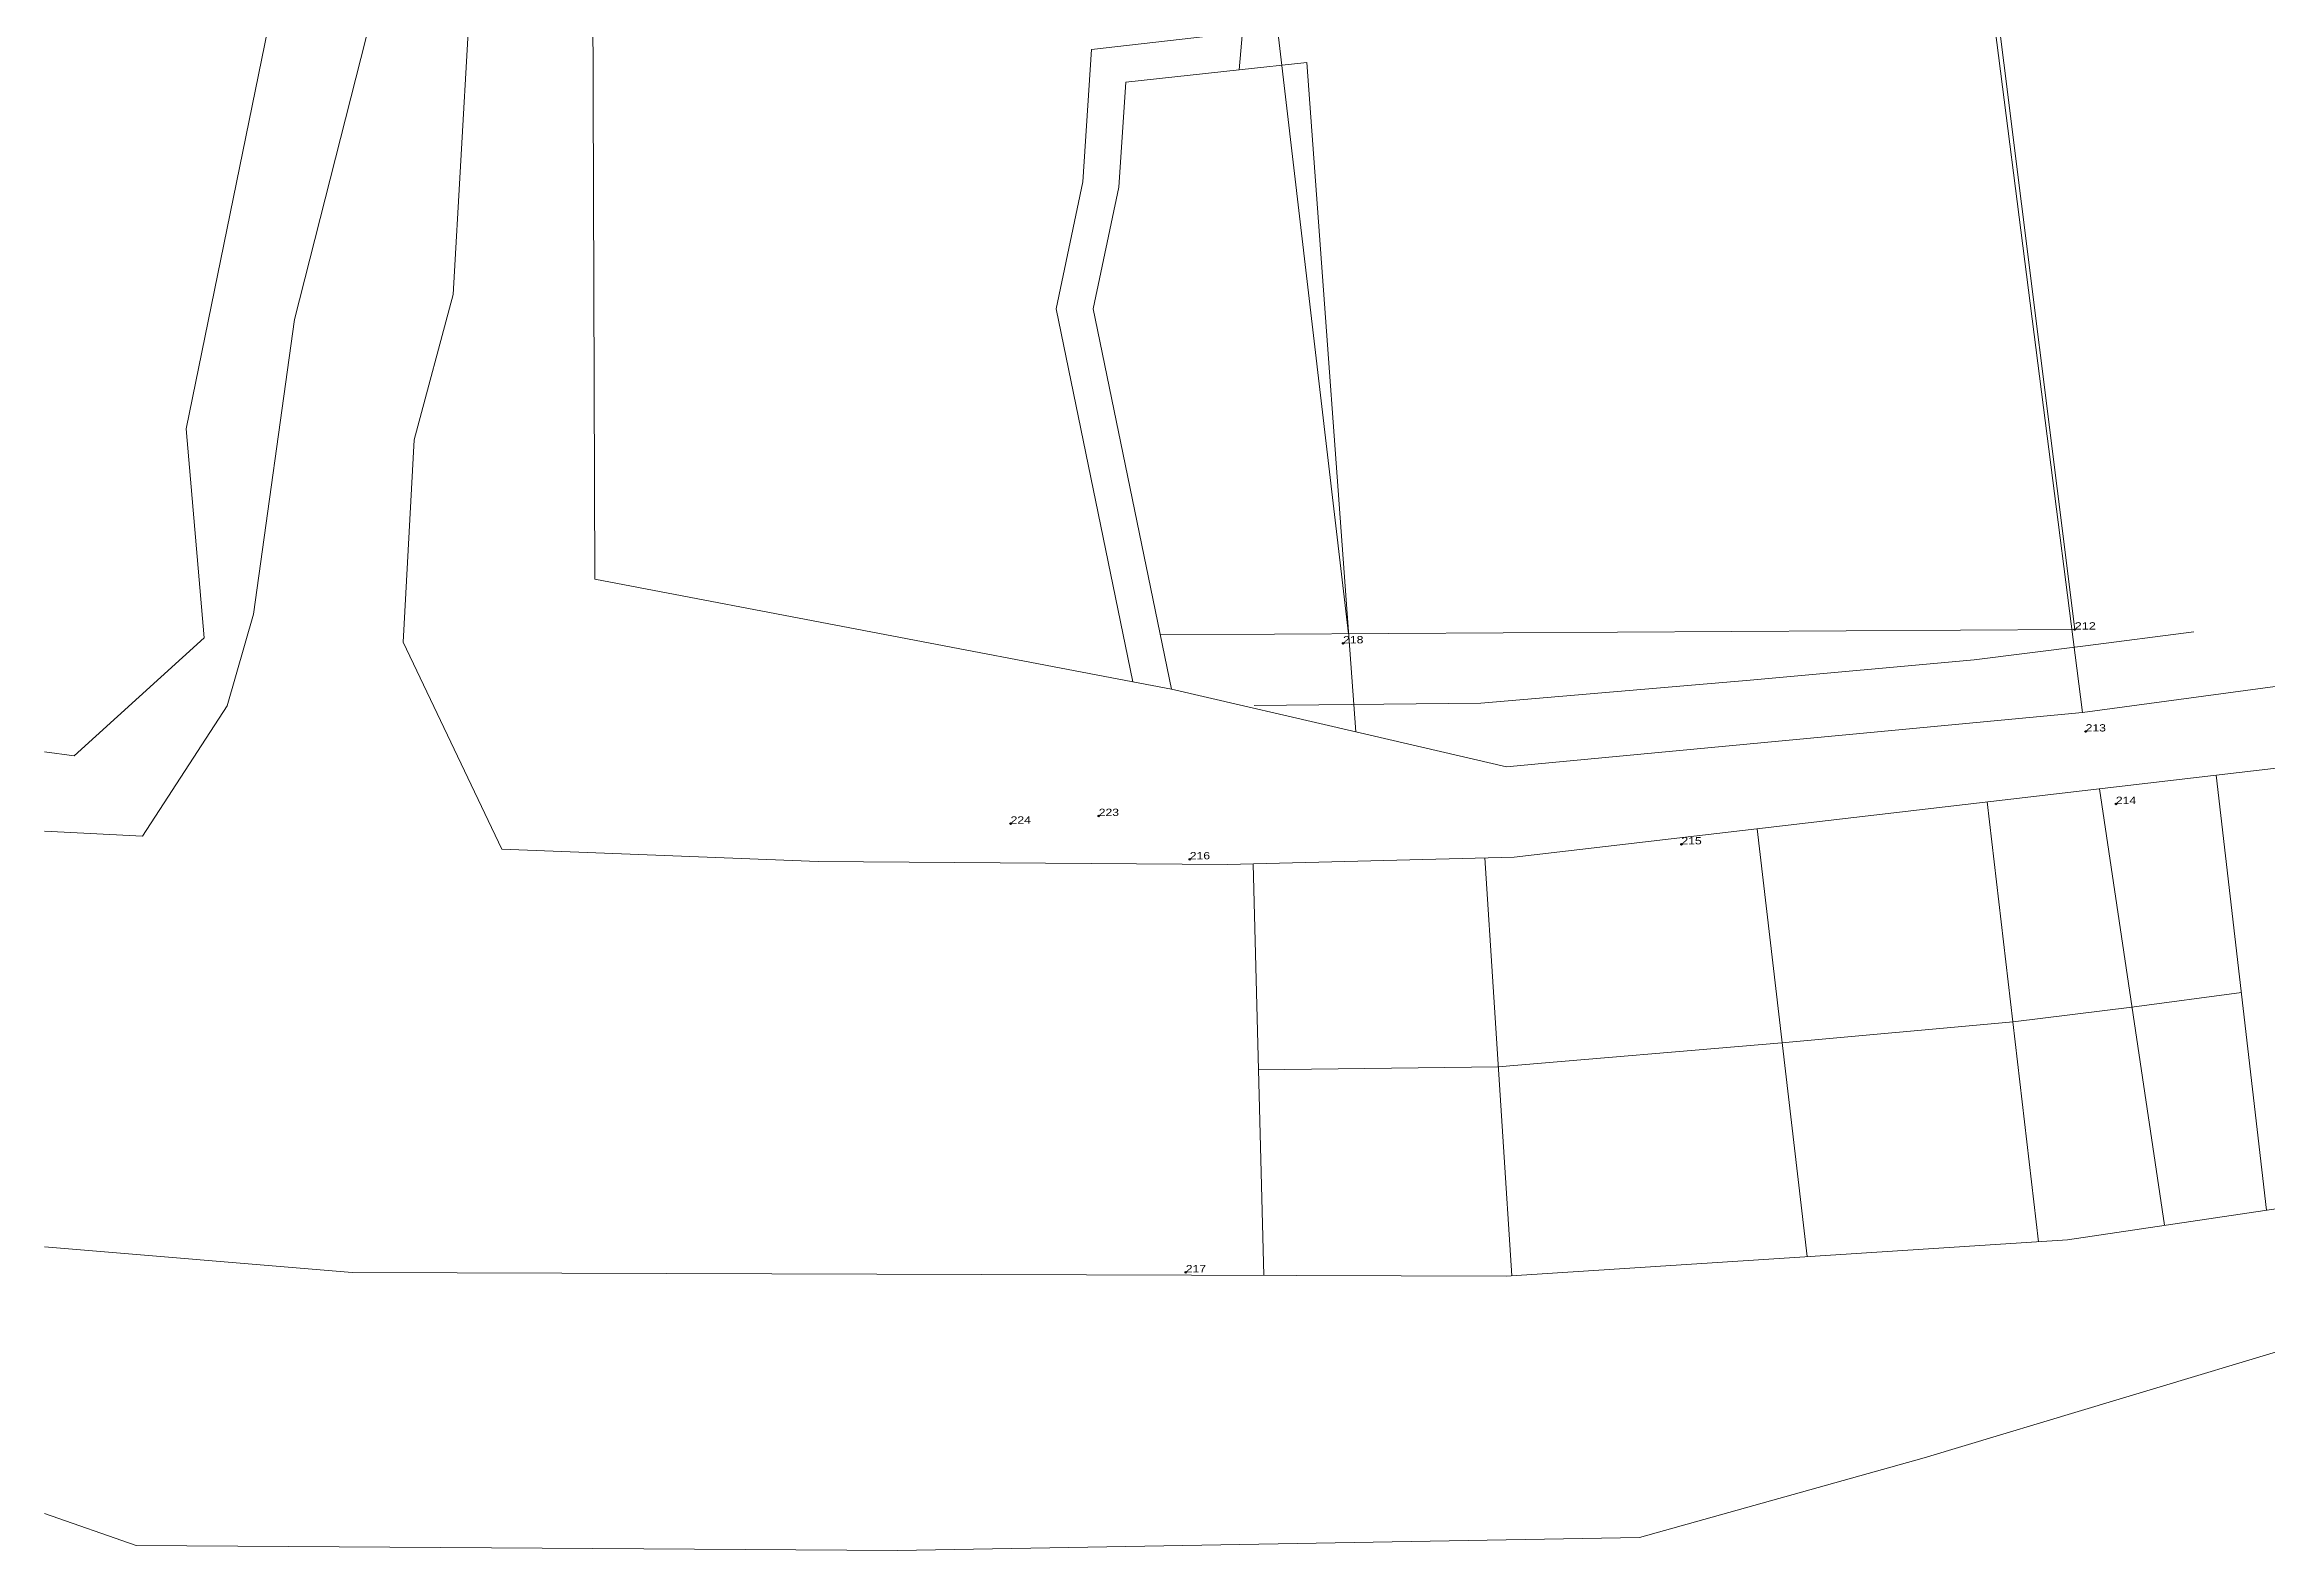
# Model space of a CAD drawing. Header units: metres. Extents: x 542585 to 542686, y 1835539 to 1835613.
# Drawn here: x 542585.1 to 542646.1, y 1835538.5 to 1835579.9 of the extents above; entities that cross this region are included whole.
import ezdxf

# ---------------------------------------------------------------- set-up
doc = ezdxf.new("R2010")
doc.units = ezdxf.units.M
doc.header["$LTSCALE"] = 0.08
doc.header["$PDMODE"] = 32
doc.header["$PDSIZE"] = 0.04
for name, color, linetype, lineweight in [('1', 7, 'Continuous', 13), ('10', 7, 'Continuous', 13), ('22', 7, 'Continuous', 13), ('23', 7, 'Continuous', 13), ('32', 7, 'Continuous', 13)]:
    doc.layers.add(name, color=color, linetype=linetype, lineweight=lineweight)
doc.layers.add('12', color=7, linetype='Continuous')
doc.layers.add('7', color=7, linetype='Continuous')

msp = doc.modelspace()

# ---------------------------------------------------------------- linework, layer by layer
at = {"layer": '1'}
for p, q in [((542646.09, 1835547.86), (542644.7, 1835559.8)), ((542639.83, 1835546.99), (542638.42, 1835559.07)), ((542641.5, 1835559.43), (542643.29, 1835547.44)), ((542633.47, 1835546.58), (542632.1, 1835558.33)), ((542618.55, 1835546.06), (542618.26, 1835557.37)), ((542624.62, 1835557.53), (542625.36, 1835546.05))]:
    msp.add_line(p, q, dxfattribs=at)
for points in [[(542618.29, 1835561.71), (542624.51, 1835561.78), (542631.91, 1835562.41), (542638.06, 1835562.97), (542641.12, 1835563.35), (542644.09, 1835563.74)], [(542618.4, 1835551.71), (542624.99, 1835551.79), (542632.78, 1835552.45), (542639.13, 1835553.03), (542642.39, 1835553.43), (542645.4, 1835553.83)]]:
    msp.add_lwpolyline(points, dxfattribs=at)
at = {"layer": '10'}
for p, q in [((542637.28, 1835590.86), (542641.03, 1835561.52)), ((542600.18, 1835565.18), (542600.11, 1835586.53)), ((542588.96, 1835569.31), (542592.43, 1835586.3)), ((542619.73, 1835579.37), (542617.88, 1835579.17)), ((542619.73, 1835579.37), (542621.08, 1835560.99)), ((542589.46, 1835563.57), (542588.96, 1835569.31)), ((542616.02, 1835562.16), (542621.08, 1835560.99)), ((542636.69, 1835541.06), (542650.64, 1835545.25)), ((542636.69, 1835541.06), (542628.87, 1835538.87)), ((542587.59, 1835538.65), (542585.07, 1835539.53))]:
    msp.add_line(p, q, dxfattribs=at)
for points in [[(542615.71, 1835563.65), (542640.82, 1835563.8), (542636.92, 1835594.93)], [(542636.8, 1835594.89), (542626.06, 1835591.36), (542622.25, 1835588.51), (542618.59, 1835583.2), (542620.88, 1835563.68)], [(542641.03, 1835561.52), (542649.31, 1835562.64), (542663.21, 1835568.83), (542685.99, 1835571.91)], [(542600.18, 1835565.18), (542614.96, 1835562.36), (542616.02, 1835562.16)], [(542585.07, 1835560.44), (542585.89, 1835560.33), (542589.46, 1835563.57)], [(542621.08, 1835560.99), (542625.22, 1835560.03), (542641.03, 1835561.52)], [(542587.59, 1835538.65), (542608.49, 1835538.51), (542628.87, 1835538.87)]]:
    msp.add_lwpolyline(points, dxfattribs=at)
at = {"layer": '22'}
for p, q in [((542595.22, 1835569.01), (542594.92, 1835563.45)), ((542594.92, 1835563.45), (542597.63, 1835557.77)), ((542587.76, 1835558.13), (542585.07, 1835558.26)), ((542606.32, 1835557.43), (542597.63, 1835557.77)), ((542606.32, 1835557.43), (542617.56, 1835557.35)), ((542617.56, 1835557.35), (542625.43, 1835557.55)), ((542664.64, 1835550.63), (542640.62, 1835547.04)), ((542640.62, 1835547.04), (542625.21, 1835546.04))]:
    msp.add_line(p, q, dxfattribs=at)
for points in [[(542591.94, 1835572.31), (542594.04, 1835580.6), (542597.2, 1835600)], [(542595.22, 1835569.01), (542596.29, 1835573), (542596.71, 1835580.36)], [(542587.76, 1835558.13), (542590.09, 1835561.7), (542590.81, 1835564.22), (542591.94, 1835572.31)], [(542625.43, 1835557.55), (542649.65, 1835560.38), (542663.93, 1835565.32)], [(542585.07, 1835546.85), (542593.52, 1835546.14), (542625.21, 1835546.04)]]:
    msp.add_lwpolyline(points, dxfattribs=at)
at = {"layer": '23'}
for p, q in [((542600.18, 1835565.18), (542600.11, 1835586.53)), ((542588.96, 1835569.31), (542592.43, 1835586.3)), ((542589.46, 1835563.57), (542588.96, 1835569.31)), ((542616.02, 1835562.16), (542621.08, 1835560.99)), ((542636.69, 1835541.06), (542650.64, 1835545.25)), ((542636.69, 1835541.06), (542628.87, 1835538.87)), ((542587.59, 1835538.65), (542585.07, 1835539.53))]:
    msp.add_line(p, q, dxfattribs=at)
for points in [[(542641.03, 1835561.52), (542649.31, 1835562.64), (542663.21, 1835568.83), (542685.99, 1835571.91)], [(542600.18, 1835565.18), (542614.96, 1835562.36), (542616.02, 1835562.16)], [(542585.07, 1835560.44), (542585.89, 1835560.33), (542589.46, 1835563.57)], [(542621.08, 1835560.99), (542625.22, 1835560.03), (542641.03, 1835561.52)], [(542587.59, 1835538.65), (542608.49, 1835538.51), (542628.87, 1835538.87)]]:
    msp.add_lwpolyline(points, dxfattribs=at)
at = {"layer": '32'}
msp.add_line((542614.76, 1835578.83), (542617.88, 1835579.17), dxfattribs=at)
for points in [[(542614.96, 1835562.36), (542612.85, 1835572.61), (542613.58, 1835576.09), (542613.82, 1835579.73), (542616.95, 1835580.08), (542617.23, 1835583.3), (542616.23, 1835585.61)], [(542617.88, 1835579.17), (542618.25, 1835583.46), (542617.35, 1835585.55)], [(542616.02, 1835562.16), (542613.87, 1835572.61), (542614.57, 1835575.95), (542614.76, 1835578.83)]]:
    msp.add_lwpolyline(points, dxfattribs=at)
at = {"layer": '7'}
for p in [(542620.73, 1835563.42), (542640.82, 1835563.8), (542641.12, 1835561), (542611.6, 1835558.47), (542614.02, 1835558.68), (542641.95, 1835559.01), (542630.02, 1835557.9), (542616.52, 1835557.49), (542616.41, 1835546.15)]:
    msp.add_point(p, dxfattribs=at)

# ---------------------------------------------------------------- texts
at = {"layer": '12'}
for s, width, p in [('212', 1.3, (542640.82, 1835563.8)), ('218', 1.25, (542620.73, 1835563.42)), ('213', 1.25, (542641.12, 1835561)), ('214', 1.25, (542641.95, 1835559.01)), ('224', 1.25, (542611.6, 1835558.47)), ('223', 1.25, (542614.02, 1835558.68)), ('215', 1.25, (542630.02, 1835557.9)), ('216', 1.25, (542616.52, 1835557.49)), ('217', 1.25, (542616.41, 1835546.15))]:
    msp.add_text(s, height=0.2, dxfattribs=dict(at, width=width)).set_placement(p)

doc.saveas('drawing.dxf')
